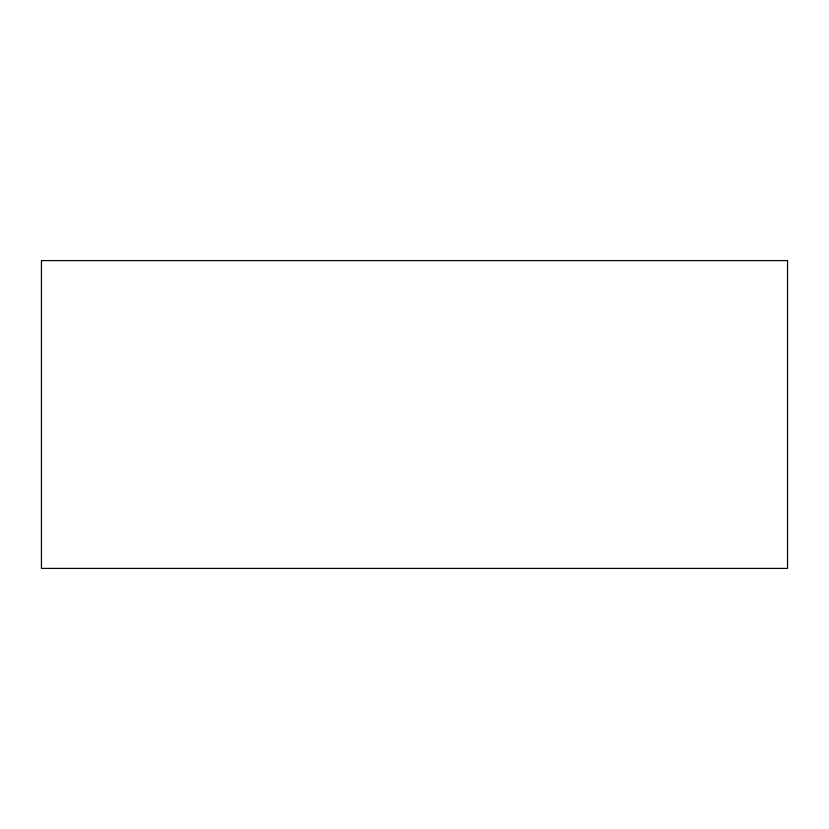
<?xml version="1.0" encoding="UTF-8"?>
<svg xmlns="http://www.w3.org/2000/svg" width="829" height="829" viewBox="0 0 829 829"><rect width="100%" height="100%" fill="white"/><g stroke="black" fill="none" stroke-linecap="round" stroke-linejoin="round"><path stroke-width="1.24" d="M787.55 260.596L41.45 260.596L41.45 568.404L787.55 568.404L787.55 260.596"/></g></svg>
